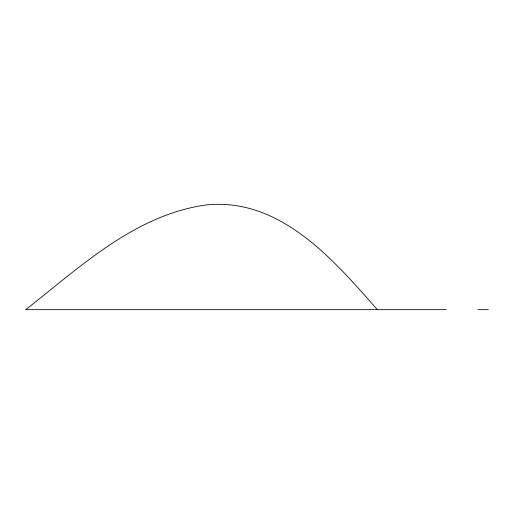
<?xml version="1.0" encoding="UTF-8"?>
<svg xmlns="http://www.w3.org/2000/svg" width="514" height="514" viewBox="0 0 514 514"><rect width="100%" height="100%" fill="white"/><g stroke="black" fill="none" stroke-linecap="round" stroke-linejoin="round"><path stroke-width="0.77" d="M446.248 309.653L25.7 309.653C79.953 267.261 134.135 215.462 205.015 205.105C279.475 196.644 333.111 259.313 377.315 309.653M477.789 309.653L488.3 309.653"/></g></svg>
